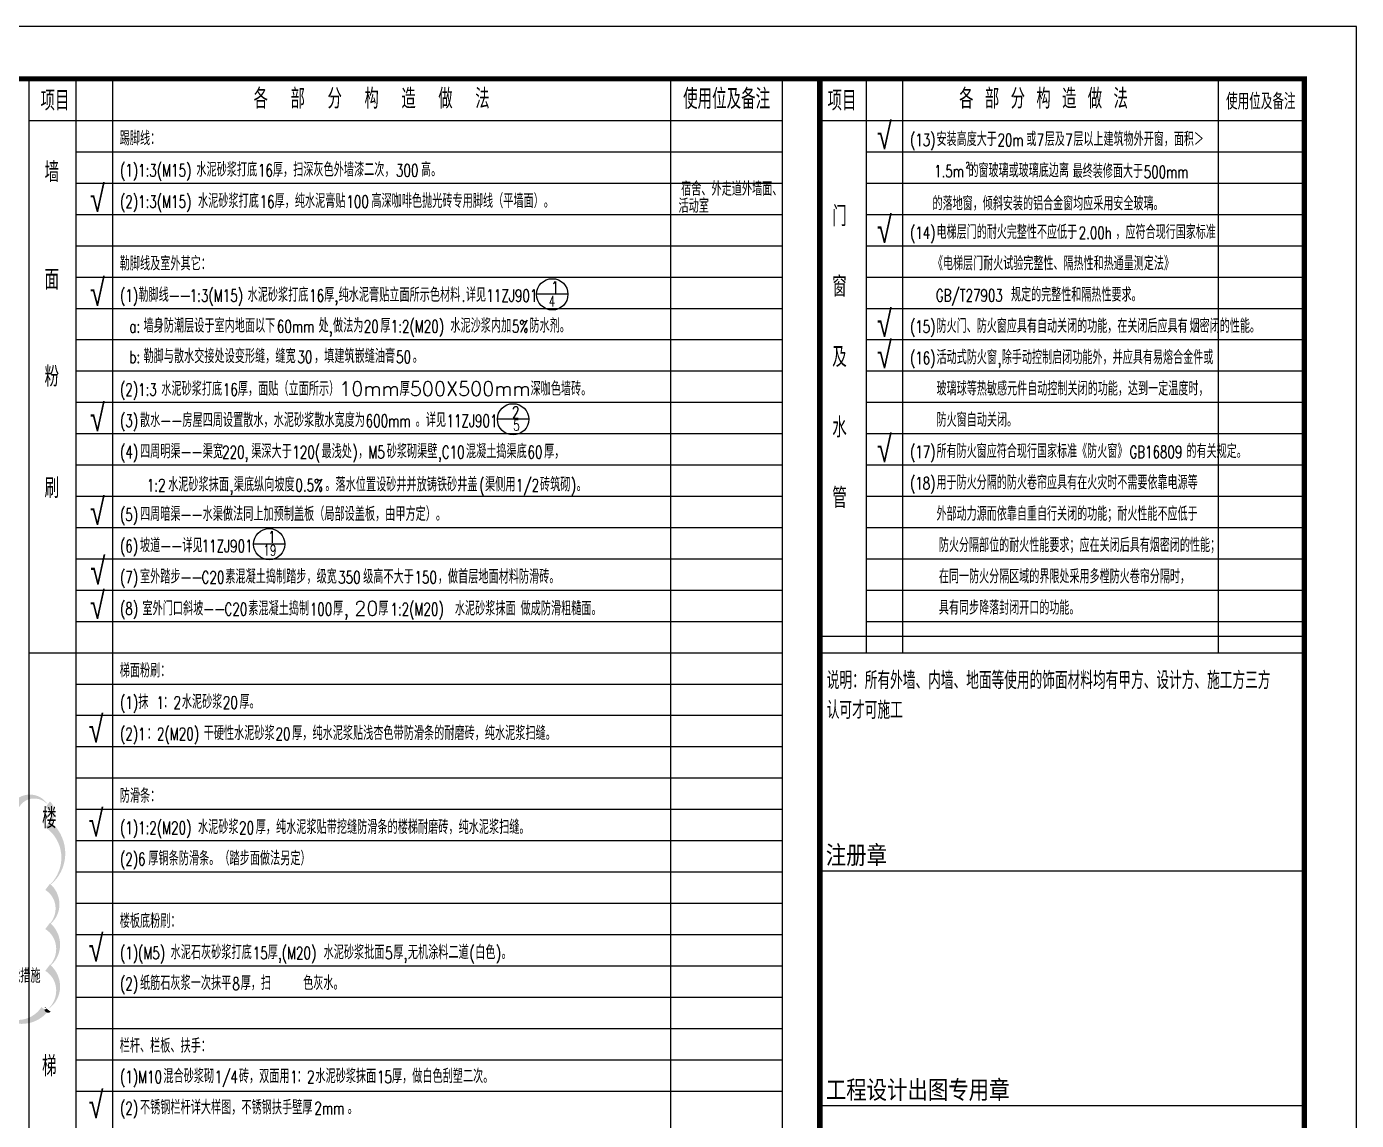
# Model space of a CAD drawing. Extents: x -1041549 to 749950, y -354245 to 17554.
# Drawn here: x -915460 to -889964, y -166301 to -145337 of the extents above; entities that cross this region are included whole.
import ezdxf

# ---------------------------------------------------------------- set-up
doc = ezdxf.new("R2010")
doc.units = 0
doc.header["$LTSCALE"] = 1000
doc.header["$MEASUREMENT"] = 0
doc.linetypes.add('DASH', pattern=[0.35, 0.25, -0.1])
for name, color, linetype in [('14', 1, 'Continuous'), ('DIM_IDEN', 3, 'Continuous'), ('PUB_TEXT', 7, 'Continuous'), ('PUB_TITLE', 4, 'Continuous')]:
    doc.layers.add(name, color=color, linetype=linetype)
doc.layers.add('DIM_MODI', color=6, linetype='Continuous', plot=False)
doc.styles.add('_TCH_DIM', font='SIMPLEX', dxfattribs={"bigfont": 'GBCBIG'})
doc.styles.add('_TCH_LABEL', font='COMPLEX', dxfattribs={"bigfont": 'GBCBIG'})
doc.styles.get("Standard").update_dxf_attribs({"font": 'gbenor.shx', "bigfont": 'gbcbig.shx'})
doc.styles.add('天正', font='SIMPLEX', dxfattribs={"width": 0.8, "bigfont": 'HZTXT'})
doc.styles.add('宋体', font='')
doc.styles.get('宋体').set_extended_font_data('宋体')

# ---------------------------------------------------------------- blocks, each defined once
blk = doc.blocks.new('TUQ')
at = {"layer": '14'}
for p, q in [((-9300, 40000), (-9300, 0)), ((-9300, 40000), (0, 40000)), ((-9300, 29320), (0, 29320)), ((-9300, 24820), (0, 24820)), ((-9300, 20320), (0, 20320))]:
    blk.add_line(p, q, dxfattribs=at)
at = {"layer": '14', "style": '宋体', "width": 0.82}
for s, p in [('注册章', (-9173, 24949)), ('工程设计出图专用章', (-9173, 20449))]:
    blk.add_text(s, height=350, dxfattribs=at).set_placement(p)

msp = doc.modelspace()

# ---------------------------------------------------------------- linework, layer by layer
at = {"layer": 'DIM_IDEN'}
for p, q in [((-905081.1, -150468.6), (-905681.1, -150468.6)), ((-905833, -152864.1), (-906433, -152864.1)), ((-910507.8, -155257.9), (-911107.8, -155257.9))]:
    msp.add_line(p, q, dxfattribs=at)
for centre in [(-905381.1, -150468.6), (-906133, -152864.1), (-910807.8, -155257.9)]:
    msp.add_circle(centre, 300, dxfattribs=at)
at = {"layer": 'DIM_MODI', "color": 2, "linetype": 'DASH'}
msp.add_lwpolyline([(-916066.2, -164174.4, 0, 150, 0.5), (-915116.2, -164174.4, 0, 150, 0.5), (-915056.5, -164174.4, 0, 150, 0.5), (-915056.5, -163374.4, 0, 150, 0.5), (-915056.5, -162574.4, 0, 150, 0.5), (-915056.5, -161824.4, 0, 150, 0.5), (-915056.5, -160624.4, 0, 150, 0.5), (-915056.5, -160246.1, 0, 150, 0.5), (-915656.5, -160246.1, 0, 150, 0.5)], format="xyseb", dxfattribs=at)
at = {"layer": 'PUB_TITLE'}
for p, q in [((-900964.5, -186337.4), (-900964.5, -146337.4)), ((-914514.5, -147737.4), (-900964.5, -147737.4)), ((-914514.5, -148337.4), (-900964.5, -148337.4)), ((-914514.5, -148937.4), (-900964.5, -148937.4)), ((-914514.5, -149537.4), (-900964.5, -149537.4)), ((-914514.5, -150137.4), (-900964.5, -150137.4)), ((-914514.5, -150737.4), (-900964.5, -150737.4)), ((-914514.5, -151337.4), (-900964.5, -151337.4)), ((-914514.5, -151937.4), (-900964.5, -151937.4)), ((-914514.5, -152537.4), (-900964.5, -152537.4)), ((-914514.5, -153137.4), (-900964.5, -153137.4)), ((-914514.5, -153737.4), (-900964.5, -153737.4)), ((-914514.5, -154337.4), (-900964.5, -154337.4)), ((-914514.5, -154937.4), (-900964.5, -154937.4)), ((-914514.5, -155537.4), (-900964.5, -155537.4)), ((-914514.5, -156137.4), (-900964.5, -156137.4)), ((-914514.5, -156737.4), (-900964.5, -156737.4)), ((-915414.5, -157337.4), (-900964.5, -157337.4)), ((-914514.5, -157937.4), (-900964.5, -157937.4)), ((-914514.5, -158537.4), (-900964.5, -158537.4)), ((-914514.5, -159137.4), (-900964.5, -159137.4)), ((-914514.5, -159737.4), (-900964.5, -159737.4)), ((-914514.5, -160337.4), (-900964.5, -160337.4)), ((-914514.5, -160937.4), (-900964.5, -160937.4)), ((-914514.5, -161537.4), (-900964.5, -161537.4)), ((-914514.5, -162137.4), (-900964.5, -162137.4)), ((-914514.5, -162737.4), (-900964.5, -162737.4)), ((-914514.5, -163337.4), (-900964.5, -163337.4)), ((-914514.5, -163937.4), (-900964.5, -163937.4)), ((-914514.5, -164537.4), (-900964.5, -164537.4)), ((-914514.5, -165137.4), (-900964.5, -165137.4)), ((-914514.5, -165737.4), (-900964.5, -165737.4))]:
    msp.add_line(p, q, dxfattribs=at)
for points in [[(-949364.5, -187337.4), (-889964.5, -187337.4), (-889964.5, -145337.4), (-949364.5, -145337.4)], [(-915414.5, -186337.4), (-890964.6, -186337.4), (-890964.3, -146337.4), (-915414.5, -146337.4)]]:
    msp.add_lwpolyline(points, close=True, dxfattribs=at)
at = {"layer": 'PUB_TITLE', "const_width": 100}
msp.add_lwpolyline([(-946864.5, -186337.4), (-890964.5, -186337.4), (-890964.5, -146337.4), (-946864.5, -146337.4)], close=True, dxfattribs=at)
at = {"layer": 'PUB_TITLE'}
for points in [[(-915414.5, -146337.4), (-915414.5, -186337.4)], [(-914514.5, -146337.4), (-914514.5, -186337.4)], [(-903114.5, -146337.4), (-903114.5, -186337.4)], [(-900264.5, -146337.4), (-900264.5, -156177.5)], [(-899364.5, -146337.4), (-899364.5, -157337.4)], [(-892614.5, -146337.4), (-892614.5, -157337.4)], [(-913814.5, -146383.8), (-913814.5, -186337.4)], [(-898664.5, -146383.8), (-898664.5, -157337.4)], [(-915414.5, -147137.4), (-900964.5, -147137.4)], [(-915164.5, -147137.4), (-900964.5, -147137.4)], [(-914764.1, -147137.4), (-900964.5, -147137.4)], [(-900264.5, -147137.4), (-890964.5, -147137.4)], [(-899364.5, -147737.4), (-890964.5, -147737.4)], [(-899364.5, -148337.4), (-890964.5, -148337.4)], [(-899364.5, -148937.4), (-890964.5, -148937.4)], [(-899364.5, -149537.4), (-890964.5, -149537.4)], [(-899364.5, -150137.4), (-890964.5, -150137.4)], [(-899364.5, -150737.4), (-890964.5, -150737.4)], [(-899364.5, -151337.4), (-890964.5, -151337.4)], [(-899364.5, -151937.4), (-890964.5, -151937.4)], [(-899364.5, -152537.4), (-890964.5, -152537.4)], [(-899364.5, -153137.4), (-890964.5, -153137.4)], [(-899364.5, -153737.4), (-890964.5, -153737.4)], [(-899364.5, -154337.4), (-890964.5, -154337.4)], [(-899364.5, -154937.4), (-890964.5, -154937.4)], [(-899364.5, -155537.4), (-890964.5, -155537.4)], [(-899364.5, -156137.4), (-890964.5, -156137.4)], [(-899364.5, -156737.4), (-890964.5, -156737.4)], [(-900264.5, -157337.4), (-890964.5, -157337.4)]]:
    msp.add_lwpolyline(points, dxfattribs=at)
at = {"layer": 'PUB_TITLE', "const_width": 80}
msp.add_lwpolyline([(-900264.5, -186337.4), (-900264.5, -146337.4)], dxfattribs=at)
msp.add_lwpolyline([(-900264.5, -186337.4), (-900264.5, -146337.4)], dxfattribs=at)
at = {"layer": 'PUB_TITLE', "color": 1, "elevation": -24844.8}
msp.add_lwpolyline([(-900214.6, -146337.8), (-900214.6, -186337.5)], dxfattribs=at)

# ---------------------------------------------------------------- block references
at = {"layer": '14'}
msp.add_blockref('TUQ', (-890964.6, -186337.4), dxfattribs=at)

# ---------------------------------------------------------------- texts
at = {"layer": 'PUB_TEXT', "color": 7, "style": '_TCH_LABEL', "width": 0.705882}
for s, height, p in [('1', 224.5, (-905397, -150444.5)), ('4', 205.3, (-905449.5, -150703.5)), ('2', 224.5, (-906148.9, -152840)), ('5', 205.3, (-906131, -153081.4)), ('1', 224.5, (-910823.7, -155233.8)), ('19', 205.27, (-910919.9, -155475.3))]:
    msp.add_text(s, height=height, dxfattribs=at).set_placement(p)
at = {"layer": 'PUB_TEXT'}
for s, height, p in [('说明：所有外墙、内墙、地面等使用的饰面材料均有甲方、设计方、施工方三方', 337.589, (-900119.2, -158035.4)), ('认可才可施工', 337.59, (-900119.2, -158606.1))]:
    msp.add_text(s, height=height, dxfattribs=at).set_placement(p)
at = {"layer": 'PUB_TITLE', "style": '_TCH_DIM'}
for s, height, p in [('项目', 382.08, (-915191, -146947.2)), ('各', 382.1, (-911107, -146908.9)), ('部', 382.1, (-910398.8, -146908.9)), ('分', 382.1, (-909690.6, -146908.9)), ('构', 382.1, (-908982.4, -146908.9)), ('造', 382.1, (-908274.2, -146908.9)), ('做', 382.1, (-907566, -146908.9)), ('法', 382.1, (-906857.7, -146908.9)), ('使用位及备注', 385.82, (-902872.6, -146916.1)), ('项目', 382.08, (-900102.7, -146947.2)), ('各', 382.1, (-897580.1, -146908.9)), ('部', 382.1, (-897086.9, -146908.9)), ('分', 382.1, (-896593.7, -146908.9)), ('构', 382.1, (-896100.6, -146908.9)), ('造', 382.1, (-895607.4, -146908.9)), ('做', 382.1, (-895114.2, -146908.9)), ('法', 382.1, (-894621, -146908.9)), ('使用位及备注', 308.65, (-892463.7, -146924.7)), ('踢脚线：', 270.07, (-913674.5, -147612.4)), ('安装高度大于', 267.46, (-898014.1, -147626.1)), ('或', 267.5, (-896291.3, -147626.1)), ('层及', 267.46, (-895938.2, -147626.1)), ('层以上建筑物外开窗，面积＞', 267.457, (-895390.4, -147626.1)), ('墙', 385.8, (-915115.3, -148318.8)), ('水泥砂浆打底', 270.07, (-912205.3, -148212.4)), ('厚，扫深灰色外墙漆二次，', 270.071, (-910737.8, -148212.4)), ('高。', 270.07, (-907898.6, -148212.4)), ('的窗玻璃或玻璃底边离', 267.46, (-897401.8, -148226.1)), ('最终装修面大于', 267.46, (-895403.7, -148240)), ('宿舍、外走道外墙面、', 270.07, (-902911.7, -148581)), ('水泥砂浆打底', 270.07, (-912173.3, -148812.4)), ('厚，纯水泥膏贴', 270.07, (-910705.8, -148812.4)), ('高深咖啡色抛光砖专用脚线（平墙面）。', 270.071, (-908849.6, -148812.4)), ('活动室', 270.07, (-902961.1, -148907.1)), ('的落地窗，倾斜安装的铝合金窗均应采用安全玻璃。', 267.457, (-898090.2, -148860)), ('门', 385.8, (-900013.3, -149162.4)), ('电梯层门的耐火完整性不应低于', 267.457, (-898014.4, -149407.8)), ('，应符合现行国家标准', 267.46, (-894583.5, -149407.8)), ('勒脚线及室外其它：', 270.07, (-913674.5, -150012.4)), ('《电梯层门耐火试验完整性、隔热性和热通量测定法》', 267.457, (-898083.5, -150007.8)), ('面', 385.8, (-915115.3, -150379.1)), ('窗', 385.8, (-900013.3, -150512.4)), ('勒脚线——', 270.07, (-913317.3, -150612.4)), ('水泥砂浆打底', 270.07, (-911222.4, -150612.4)), ('厚', 270.1, (-909754.8, -150612.4)), ('纯水泥膏贴立面所示色材料', 270.071, (-909478.2, -150612.4)), ('详见', 270.07, (-907039, -150612.4)), ('规定的完整性和隔热性要求。', 267.457, (-896585.8, -150607.8)), ('墙身防潮层设于室内地面以下', 270.071, (-913218.2, -151202.4)), ('处', 270.1, (-909862.4, -151202.4)), ('做法为', 270.07, (-909585.8, -151202.4)), ('厚', 270.1, (-908676, -151202.4)), ('水泥沙浆内加', 270.07, (-907335.4, -151202.4)), ('防水剂。', 270.07, (-905819.9, -151202.4)), ('防火门、防火窗应具有自动关闭的功能，在关闭后应具有', 267.457, (-898014.4, -151207.8)), ('烟密闭的性能。', 268.29, (-893164.4, -151207.8)), ('勒脚与散水交接处设变形缝，缝宽', 270.071, (-913218.2, -151787.4)), ('，填建筑嵌缝油膏', 270.07, (-909949.2, -151787.4)), ('。', 270.1, (-908056.5, -151787.4)), ('及', 385.8, (-900013.3, -151862.4)), ('活动式防火窗', 268.29, (-898014.4, -151807.8)), ('除手动控制启闭功能外，并应具有易熔合金件或', 268.285, (-896763.1, -151807.8)), ('粉', 385.8, (-915115.3, -152238.2)), ('水泥砂浆打底', 270.07, (-912877.3, -152412.4)), ('厚，面贴（立面所示）10mm厚500X500mm深咖色墙砖。', 270.071, (-911409.8, -152412.4)), ('玻璃球等热敏感元件自动控制关闭的功能，达到一定温度时，', 268.285, (-898014.4, -152407.8)), ('散水——房屋四周设置散水，水泥砂浆散水宽度为', 270.071, (-913285.3, -153012.4)), ('。详见', 270.07, (-908000.2, -153012.4)), ('防火窗自动关闭。', 268.29, (-898014.4, -153007.8)), ('水', 385.8, (-900013.3, -153212.4)), ('四周明渠——渠宽', 270.07, (-913285.2, -153612.4)), ('渠深大于', 270.07, (-911152.4, -153612.4)), ('最浅处', 270.07, (-909806, -153612.4)), ('砂浆砌渠壁', 270.07, (-908555.6, -153612.4)), ('混凝土捣渠底', 270.07, (-907036.7, -153612.4)), ('厚，', 270.07, (-905537.1, -153612.4)), ('所有防火窗应符合现行国家标准《防火窗》', 267.457, (-898014.4, -153607.8)), ('的有关规定。', 267.46, (-893221.9, -153607.8)), ('，', 270.1, (-909104.2, -153612.4)), ('刷', 385.8, (-915115.3, -154373)), ('水泥砂浆抹面', 270.07, (-912746.6, -154246.7)), ('渠底纵向坡度', 270.07, (-911487.1, -154246.7)), ('。落水位置设砂井并放铸铁砂井盖', 270.071, (-909731.5, -154246.7)), ('渠侧用', 270.07, (-906670.6, -154246.7)), ('砖筑砌', 270.07, (-905616.8, -154246.7)), ('用于防火分隔的防火卷帘应具有在火灾时不需要依靠电源等', 267.457, (-898014.4, -154207.8)), ('。', 270.1, (-904915, -154246.7)), ('管', 385.8, (-900013.3, -154562.4)), ('四周暗渠——水渠做法同上加预制盖板（局部设盖板，由甲方定）。', 270.071, (-913285.3, -154812.4)), ('外部动力源而依靠自重自行关闭的功能；耐火性能不应低于', 267.457, (-898014.4, -154807.8)), ('坡道——详见', 270.07, (-913285.3, -155412.4)), ('防火分隔部位的耐火性能要求；应在关闭后具有烟密闭的性能；', 267.457, (-897969.3, -155407.8)), ('室外踏步——', 270.07, (-913285.3, -156012.4)), ('素混凝土捣制踏步，级宽', 270.071, (-911649.8, -156012.4)), ('级高不大于', 270.07, (-909007.2, -156012.4)), ('，做首层地面材料防滑砖。', 270.071, (-907576.2, -156012.4)), ('在同一防火分隔区域的界限处采用多樘防火卷帘分隔时，', 267.457, (-897969.3, -156007.8)), ('室外门口斜坡——', 270.07, (-913239.1, -156622.2)), ('素混凝土捣制', 270.07, (-911210.3, -156622.2)), ('厚,', 270.07, (-909582.8, -156622.2)), ('20厚', 270.07, (-909177.3, -156622.2)), ('水泥砂浆抹面', 270.07, (-907249.7, -156622.2)), ('做成防滑粗糙面。', 270.07, (-905990.1, -156622.2)), ('具有同步降落封闭开口的功能。', 267.457, (-897969.3, -156607.8)), ('梯面粉刷：', 270.07, (-913674.5, -157812.4)), ('抹', 270.1, (-913317.3, -158412.4)), ('：', 270.1, (-912840.7, -158412.4)), ('水泥砂浆', 270.07, (-912484.1, -158412.4)), ('厚。', 270.07, (-911377.8, -158412.4)), ('：', 270.1, (-913157.3, -159012.4)), ('干硬性水泥砂浆', 270.07, (-912064.7, -159012.4)), ('厚，纯水泥浆贴浅杏色带防滑条的耐磨砖，纯水泥浆扫缝。', 270.071, (-910368.6, -159012.4)), ('防滑条：', 270.07, (-913674.5, -160212.4)), ('楼', 385.8, (-915163.3, -160703.6)), ('水泥砂浆', 270.07, (-912173.3, -160812.4)), ('厚，纯水泥浆贴带挖缝防滑条的楼梯耐磨砖，纯水泥浆扫缝。', 270.071, (-911067, -160812.4)), ('厚铜条防滑条。（踏步面做法另定）', 270.071, (-913125.3, -161412.4)), ('楼板底粉刷：', 270.07, (-913674.5, -162612.4)), ('水泥石灰砂浆打底', 270.07, (-912698.1, -163212.4)), ('水泥砂浆批面', 270.07, (-909766, -163212.4)), ('无机涂料二道', 270.07, (-908149.8, -163212.4)), ('白色', 270.07, (-906858.2, -163212.4)), ('厚', 270.1, (-910837.4, -163212.4)), ('厚', 270.1, (-908426.4, -163212.4)), ('。', 270.1, (-906353.1, -163212.4)), ('纸筋石灰浆一次抹平', 270.07, (-913285.3, -163801.6)), ('厚，扫', 270.07, (-911356, -163801.6)), ('色灰水。', 270.07, (-910158.2, -163801.6)), ('栏杆、栏板、扶手：', 270.07, (-913674.5, -165003.7)), ('梯', 385.8, (-915163.3, -165453.6)), ('混合砂浆砌', 270.07, (-912837.3, -165586.3)), ('砖，双面用', 270.07, (-911390.4, -165586.3)), ('：', 270.1, (-910279.4, -165586.3)), ('水泥砂浆抹面', 270.07, (-909922.8, -165586.3)), ('厚，做白色刮塑二次。', 270.07, (-908455.2, -165586.3)), ('不锈钢栏杆详大样图，不锈钢扶手壁厚', 270.071, (-913285.3, -166184.7)), ('。', 270.1, (-909303.2, -166184.7))]:
    msp.add_text(s, height=height, dxfattribs=at).set_placement(p)
at = {"layer": 'PUB_TITLE'}
for s, height, style, width, p in [('√', 495.2, '天正', 0.8, (-899155.5, -147682.1)), ('(13)', 235.7, '_TCH_DIM', 0.705882, (-898521.1, -147626.1)), ('20m', 235.7, '_TCH_DIM', 0.705882, (-896845.9, -147626.1)), ('7', 235.7, '_TCH_DIM', 0.705882, (-896096.7, -147626.1)), ('7', 235.7, '_TCH_DIM', 0.705882, (-895548.8, -147626.1)), ('(1)1:3(M15)', 238, '_TCH_DIM', 0.705882, (-913669.3, -148212.4)), ('16', 238, '_TCH_DIM', 0.705882, (-911025.8, -148212.4)), ('300', 238, '_TCH_DIM', 0.705882, (-908378.6, -148212.4)), ('1.5m', 235.7, '_TCH_DIM', 0.705882, (-898059.4, -148226.1)), ('2', 117.8, '_TCH_DIM', 0.705882, (-897457.2, -148052.8)), ('500mm', 235.7, '_TCH_DIM', 0.705882, (-894040.9, -148240)), ('√', 500, '天正', 0.8, (-914246.6, -148887.4)), ('(2)1:3(M15)', 238, '_TCH_DIM', 0.705882, (-913669.3, -148812.4)), ('16', 238, '_TCH_DIM', 0.705882, (-910993.8, -148812.4)), ('100', 238, '_TCH_DIM', 0.705882, (-909329.6, -148812.4)), ('√', 495.2, '天正', 0.8, (-899155.5, -149482.1)), ('(14)', 235.7, '_TCH_DIM', 0.705882, (-898521.4, -149407.8)), ('2.00h', 235.7, '_TCH_DIM', 0.705882, (-895288.6, -149407.8)), ('√', 500, '天正', 0.8, (-914246.6, -150687.4)), ('(1)', 238, '_TCH_DIM', 0.705882, (-913669.3, -150612.4)), ('1:3(M15)', 238, '_TCH_DIM', 0.705882, (-912334.4, -150612.4)), ('16', 238, '_TCH_DIM', 0.705882, (-910042.8, -150612.4)), ('11ZJ901', 238, '_TCH_DIM', 0.705882, (-906645.9, -150612.4)), ('GB/T27903', 235.7, '_TCH_DIM', 0.705882, (-898027.7, -150607.8)), (',', 238, '_TCH_DIM', 0.705882, (-909558.2, -150612.4)), ('.', 238, '_TCH_DIM', 0.705882, (-907119, -150612.4)), ('1:2(M20)', 238, '_TCH_DIM', 0.705882, (-908479.4, -151202.4)), ('√', 495.2, '天正', 0.8, (-899155.5, -151282.1)), ('(15)', 235.7, '_TCH_DIM', 0.705882, (-898521.4, -151207.8)), ('a:', 238, '_TCH_DIM', 0.705882, (-913490.2, -151202.4)), ('60mm', 238, '_TCH_DIM', 0.705882, (-910662.4, -151202.4)), (',', 238, '_TCH_DIM', 0.705882, (-909665.8, -151202.4)), ('20', 238, '_TCH_DIM', 0.705882, (-908996, -151202.4)), ('5%', 238, '_TCH_DIM', 0.705882, (-906155.9, -151202.4)), ('√', 495.2, '天正', 0.8, (-899155.5, -151882.1)), ('b:', 238, '_TCH_DIM', 0.705882, (-913490.2, -151787.4)), ('30', 238, '_TCH_DIM', 0.705882, (-910269.2, -151787.4)), ('50', 238, '_TCH_DIM', 0.705882, (-908376.5, -151787.4)), ('(16)', 235.7, '_TCH_DIM', 0.705882, (-898521.4, -151807.8)), (',', 236.4, '_TCH_DIM', 0.705882, (-896842.6, -151807.8)), ('(2)1:3', 238, '_TCH_DIM', 0.705882, (-913669.3, -152412.4)), ('16', 238, '_TCH_DIM', 0.705882, (-911697.8, -152412.4)), ('√', 500, '天正', 0.8, (-914246.6, -153087.4)), ('(3)', 238, '_TCH_DIM', 0.705882, (-913669.3, -153012.4)), ('600mm', 238, '_TCH_DIM', 0.705882, (-908960.2, -153012.4)), ('11ZJ901', 238, '_TCH_DIM', 0.705882, (-907410.4, -153012.4)), ('√', 495.2, '天正', 0.8, (-899155.5, -153682.1)), ('(4)', 238, '_TCH_DIM', 0.705882, (-913669.2, -153612.4)), ('220,', 238, '_TCH_DIM', 0.705882, (-911712.4, -153612.4)), ('120(', 238, '_TCH_DIM', 0.705882, (-910366, -153612.4)), (')', 238, '_TCH_DIM', 0.705882, (-909216.2, -153612.4)), ('M5', 238, '_TCH_DIM', 0.705882, (-908907.6, -153612.4)), (',C10', 238, '_TCH_DIM', 0.705882, (-907572.7, -153612.4)), ('60', 238, '_TCH_DIM', 0.705882, (-905857.1, -153612.4)), ('(17)', 235.7, '_TCH_DIM', 0.705882, (-898521.4, -153607.8)), ('GB16809', 235.7, '_TCH_DIM', 0.705882, (-894315.2, -153607.8)), ('(', 238, '_TCH_DIM', 0.705882, (-906782.6, -154246.7)), ('1/2', 238, '_TCH_DIM', 0.705882, (-906080.8, -154246.7)), (')', 238, '_TCH_DIM', 0.705882, (-905027, -154246.7)), ('(18)', 235.7, '_TCH_DIM', 0.705882, (-898521.4, -154207.8)), ('1:2', 238, '_TCH_DIM', 0.705882, (-913154.6, -154246.7)), (',', 238, '_TCH_DIM', 0.705882, (-911567.1, -154246.7)), ('0.5%', 238, '_TCH_DIM', 0.705882, (-910307.5, -154246.7)), ('√', 500, '天正', 0.8, (-914246.6, -154887.4)), ('(5)', 238, '_TCH_DIM', 0.705882, (-913669.3, -154812.4)), ('(6)', 238, '_TCH_DIM', 0.705882, (-913669.3, -155412.4)), ('11ZJ901', 238, '_TCH_DIM', 0.705882, (-912105.8, -155412.4)), ('√', 500, '天正', 0.8, (-914236.6, -156026.9)), ('(7)', 238, '_TCH_DIM', 0.705882, (-913669.3, -156012.4)), ('C20', 238, '_TCH_DIM', 0.705882, (-912105.8, -156012.4)), ('350', 238, '_TCH_DIM', 0.705882, (-909487.2, -156012.4)), ('150', 238, '_TCH_DIM', 0.705882, (-908024.2, -156012.4)), ('√', 500, '天正', 0.8, (-914246.6, -156687.4)), ('(8)', 238, '_TCH_DIM', 0.705882, (-913669.3, -156612.4)), ('C20', 238, '_TCH_DIM', 0.705882, (-911666.3, -156622.2)), ('100', 238, '_TCH_DIM', 0.705882, (-910030.8, -156622.2)), ('1:2(M20)', 238, '_TCH_DIM', 0.705882, (-908485.2, -156622.2)), ('(1)', 238, '_TCH_DIM', 0.705882, (-913669.3, -158412.4)), ('1', 238, '_TCH_DIM', 0.705882, (-912968.7, -158412.4)), ('2', 238, '_TCH_DIM', 0.705882, (-912644.1, -158412.4)), ('20', 238, '_TCH_DIM', 0.705882, (-911697.8, -158412.4)), ('√', 495.2, '天正', 0.8, (-914271.9, -159056)), ('(2)1', 238, '_TCH_DIM', 0.705882, (-913669.3, -159012.4)), ('2(M20)', 238, '_TCH_DIM', 0.705882, (-912960.7, -159012.4)), ('20', 238, '_TCH_DIM', 0.705882, (-910688.6, -159012.4)), ('√', 495.2, '天正', 0.8, (-914271.9, -160856)), ('(1)1:2(M20)', 238, '_TCH_DIM', 0.705882, (-913669.3, -160812.4)), ('20', 238, '_TCH_DIM', 0.705882, (-911387, -160812.4)), ('(2)6', 238, '_TCH_DIM', 0.705882, (-913669.3, -161412.4)), ('√', 495.2, '天正', 0.8, (-914271.9, -163256)), ('(1)(M5)', 238, '_TCH_DIM', 0.705882, (-913669.3, -163212.4)), ('15', 238, '_TCH_DIM', 0.705882, (-911125.4, -163212.4)), (',(M20)', 238, '_TCH_DIM', 0.705882, (-910640.8, -163212.4)), ('5', 238, '_TCH_DIM', 0.705882, (-908586.4, -163212.4)), ('(', 238, '_TCH_DIM', 0.705882, (-906970.2, -163212.4)), (')', 238, '_TCH_DIM', 0.705882, (-906465.1, -163212.4)), (',', 238, '_TCH_DIM', 0.705882, (-908229.8, -163212.4)), ('(2)', 238, '_TCH_DIM', 0.705882, (-913669.3, -163801.6)), ('8', 238, '_TCH_DIM', 0.705882, (-911516, -163801.6)), ('(1)M10', 238, '_TCH_DIM', 0.705882, (-913669.3, -165586.3)), ('1/4', 238, '_TCH_DIM', 0.705882, (-911854.4, -165586.3)), ('1', 238, '_TCH_DIM', 0.705882, (-910407.4, -165586.3)), ('2', 238, '_TCH_DIM', 0.705882, (-910082.8, -165586.3)), ('15', 238, '_TCH_DIM', 0.705882, (-908743.2, -165586.3)), ('√', 495.2, '天正', 0.8, (-914271.9, -166256)), ('(2)', 238, '_TCH_DIM', 0.705882, (-913669.3, -166184.7)), ('2mm', 238, '_TCH_DIM', 0.705882, (-909943.2, -166184.7))]:
    msp.add_text(s, height=height, dxfattribs=dict(at, style=style, width=width)).set_placement(p)
at = {"layer": 'PUB_TITLE', "color": 2, "style": '_TCH_DIM'}
msp.add_text('其余层采用自本身砌体材料作节能措施', height=270.071, dxfattribs=at).set_placement((-918498.1, -163662.2))

doc.saveas('drawing.dxf')
